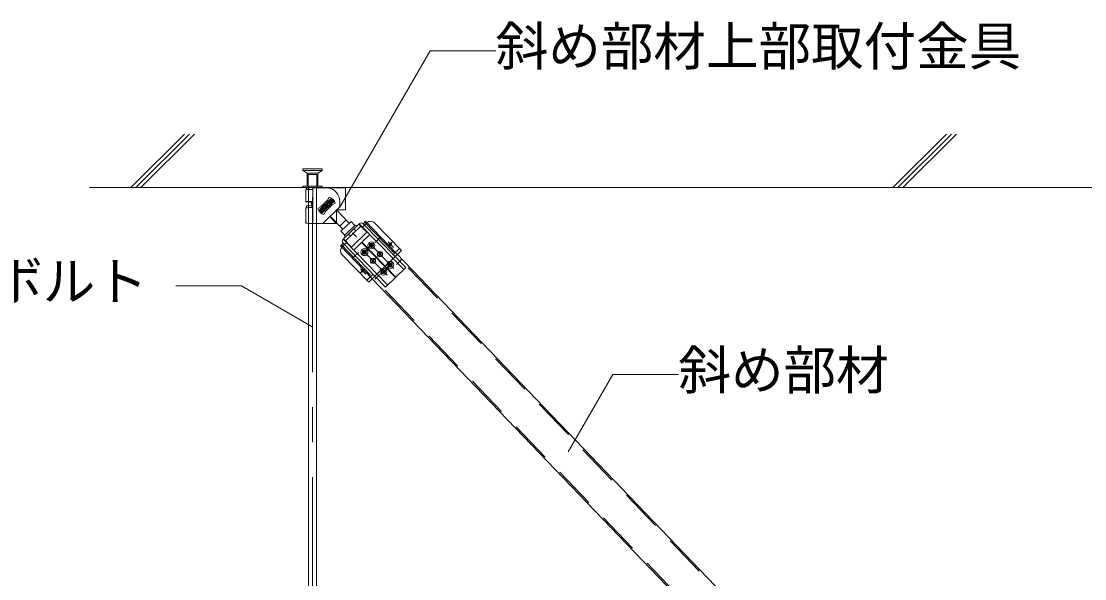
# Model space of a CAD drawing. Units: millimetres on the paper, enlarged 60 times, with parts at other scales. Extents: x -11700 to 11700, y -8403 to 7628.
# Drawn here: x -6970 to -5149, y -729 to 226 of the extents above; entities that cross this region are included whole.
import ezdxf
from ezdxf.enums import TextEntityAlignment as Align

# ---------------------------------------------------------------- set-up
doc = ezdxf.new("R2010")
doc.units = ezdxf.units.MM
doc.header["$LTSCALE"] = 60
for name, pattern in [('CHAIN1', [8, 5, -1, 1, -1]), ('DASHED1', [1.8, 1.2, -0.6]), ('DOUBLE_CHAIN1', [8.8, 5, -1, 0.6, -0.6, 0.6, -1])]:
    doc.linetypes.add(name, pattern=pattern)
for name, color, linetype, lineweight in [('2-0_中心線', 4, 'CHAIN1', 9), ('2-1_吊り材', 7, 'DASHED1', 18), ('2-4_ブレース・補強材', 4, 'DASHED1', 9), ('2-5_寸法', 3, 'Continuous', 18), ('2-6_文字', 3, 'Continuous', 18), ('2-9_躯体他', 4, 'DASHED1', 9)]:
    doc.layers.add(name, color=color, linetype=linetype, lineweight=lineweight)
doc.styles.add('ＭＳ ゴシック', font='')
doc.styles.get('ＭＳ ゴシック').set_extended_font_data('MS Gothic')

msp = doc.modelspace()

# ---------------------------------------------------------------- linework, layer by layer
at = {"layer": '2-0_中心線'}
msp.add_line((-6471.01, -1335.15), (-6471.01, -58.82), dxfattribs=at)
at = {"layer": '2-1_吊り材', "linetype": 'Continuous'}
for p, q in [((-6477.76, -1335.15), (-6477.76, -58.82)), ((-6464.26, -1335.15), (-6464.26, -58.82))]:
    msp.add_line(p, q, dxfattribs=at)
at = {"layer": '2-4_ブレース・補強材', "color": 3, "lineweight": 18}
for p, q in [((-6381.76, -118.2), (-5151.69, -1400.9)), ((-6421.34, -156.67), (-5191.53, -1439.11))]:
    msp.add_line(p, q, dxfattribs=at)
at = {"layer": '2-5_寸法'}
for p, q in [((-6380.02, -116.54), (-5149.96, -1399.24)), ((-6423.07, -158.33), (-5193.26, -1440.77))]:
    msp.add_line(p, q, dxfattribs=at)
at = {"layer": '2-6_文字', "color": 7}
for p, q in [((-6424.43, -92.04), (-6269.79, 175.8)), ((-6269.79, 175.8), (-6157.29, 175.8)), ((-6592.71, -227.02), (-6705.21, -227.02)), ((-6592.71, -227.02), (-6470.33, -297.68))]:
    msp.add_line(p, q, dxfattribs=at)
at = {"layer": '2-6_文字'}
for p, q in [((-6482.56, -62.29), (-6482.56, -82.99)), ((-6481.06, -59.29), (-6481.06, -62.03)), ((-6475.73, -58.82), (-6478.72, -58.82)), ((-6477.76, -62.6), (-6477.75, -62.6)), ((-6470.26, -58.82), (-6475.73, -58.82)), ((-6470.26, -58.82), (-6464.26, -58.82)), ((-6470.26, -59.29), (-6447.01, -59.29)), ((-6470.26, -117.36), (-6470.26, -61.75)), ((-6447.01, -59.29), (-6414.76, -59.29)), ((-6414.76, -96.71), (-6414.76, -59.29)), ((-6481.06, -90.19), (-6481.06, -93.25)), ((-6472.51, -82.47), (-6472.44, -92.98)), ((-6460.27, -98.09), (-6438.4, -77.11)), ((-6458.15, -98.13), (-6438.45, -79.24)), ((-6445.2, -80.17), (-6456.87, -91.84)), ((-6456.25, -91.04), (-6448.54, -99.46)), ((-6433.73, -81.99), (-6455.6, -102.96)), ((-6435.85, -81.94), (-6455.55, -100.84)), ((-6447, -90.04), (-6449.71, -92.63)), ((-6447, -90.04), (-6449.6, -87.33)), ((-6437.13, -88.24), (-6448.8, -99.9)), ((-6447, -90.04), (-6444.29, -87.44)), ((-6447, -90.04), (-6444.4, -92.74)), ((-6445.62, -80.78), (-6437.58, -88.87)), ((-6445.2, -80.17), (-6442.23, -75.03)), ((-6441.59, -84.85), (-6437.91, -81.32)), ((-6438.45, -79.24), (-6438.4, -77.11)), ((-6438.45, -79.24), (-6435.85, -81.94)), ((-6438.4, -77.11), (-6433.73, -81.99)), ((-6437.13, -88.24), (-6431.99, -85.27)), ((-6435.85, -81.94), (-6433.73, -81.99)), ((-6424.48, -91.47), (-6424.48, -81.79)), ((-6414.76, -82.54), (-6415.21, -82.54)), ((-6414.76, -96.71), (-6414.76, -84.04)), ((-6482.56, -93.5), (-6482.56, -119.68)), ((-6456.87, -91.84), (-6462.01, -94.81)), ((-6455.6, -102.96), (-6460.27, -98.09)), ((-6458.15, -98.13), (-6460.27, -98.09)), ((-6455.55, -100.84), (-6458.15, -98.13)), ((-6452.41, -95.23), (-6456.09, -98.76)), ((-6455.55, -100.84), (-6455.6, -102.96)), ((-6424.5, -91.5), (-6453.16, -120.15)), ((-6448.8, -99.9), (-6451.77, -105.05)), ((-6430.54, -120.15), (-6441.28, -108.28)), ((-6440.55, -107.6), (-6419, -130.07)), ((-6429.99, -96.94), (-6408.18, -119.68)), ((-6414.76, -96.71), (-6429.75, -96.71)), ((-6429.75, -96.71), (-6429.75, -120.15)), ((-6426.85, -96.71), (-6428.36, -95.36)), ((-6470.26, -120.15), (-6470.26, -117.36)), ((-6470.26, -120.15), (-6429.75, -120.15)), ((-6424.2, -124.65), (-6413.37, -114.27)), ((-6391.13, -120.63), (-6418.58, -147.28)), ((-6415.56, -140.15), (-6398.32, -123.45)), ((-6391.67, -121.15), (-6377.88, -135.36)), ((-6387.79, -124.08), (-6388.33, -124.6)), ((-6387.79, -124.08), (-6333.14, -180.36)), ((-6380.02, -116.54), (-6384.35, -120.73)), ((-6384.35, -120.73), (-6329.7, -177.02)), ((-6377.58, -118.98), (-6381.94, -123.21)), ((-6364.86, -119.16), (-6318.88, -166.52)), ((-6415.61, -140.11), (-6422.25, -133.18)), ((-6377.88, -135.36), (-6404.25, -160.96)), ((-6402.59, -136.35), (-6395.94, -143.28)), ((-6373.06, -139.25), (-6386.51, -152.31)), ((-6418.68, -154.06), (-6423.07, -158.33)), ((-6420.63, -160.77), (-6416.27, -156.54)), ((-6418.68, -154.06), (-6364.03, -210.35)), ((-6418.04, -146.75), (-6404.25, -160.96)), ((-6416.8, -156), (-6416.27, -156.54)), ((-6415.23, -150.72), (-6414.69, -150.2)), ((-6415.23, -150.72), (-6360.58, -207.01)), ((-6413.35, -152.66), (-6412.83, -153.2)), ((-6400.5, -165.89), (-6387.05, -152.83)), ((-6347.13, -193.94), (-6387.05, -152.83)), ((-6346.59, -193.42), (-6386.51, -152.31)), ((-6373.64, -157), (-6373.66, -158.5)), ((-6373.66, -158.5), (-6371.71, -158.53)), ((-6373.64, -157), (-6371.69, -157.03)), ((-6370.98, -159.29), (-6371.01, -161.24)), ((-6371.01, -161.24), (-6369.51, -161.27)), ((-6370.9, -154.34), (-6370.93, -156.29)), ((-6370.9, -154.34), (-6369.4, -154.37)), ((-6369.48, -159.32), (-6369.51, -161.27)), ((-6369.4, -154.37), (-6369.43, -156.32)), ((-6368.72, -158.58), (-6366.77, -158.61)), ((-6368.69, -157.08), (-6366.74, -157.11)), ((-6366.74, -157.11), (-6366.77, -158.61)), ((-6420.82, -173.5), (-6374.84, -220.85)), ((-6385.48, -168.49), (-6385.5, -169.99)), ((-6385.5, -169.99), (-6383.55, -170.02)), ((-6385.48, -168.49), (-6383.53, -168.52)), ((-6382.82, -170.79), (-6382.85, -172.74)), ((-6382.85, -172.74), (-6381.35, -172.76)), ((-6382.73, -165.84), (-6382.77, -167.79)), ((-6382.73, -165.84), (-6381.24, -165.86)), ((-6381.32, -170.81), (-6381.35, -172.76)), ((-6381.24, -165.86), (-6381.27, -167.81)), ((-6380.55, -170.07), (-6378.6, -170.1)), ((-6380.53, -168.57), (-6378.58, -168.6)), ((-6378.58, -168.6), (-6378.6, -170.1)), ((-6367.41, -184.37), (-6370.5, -181.74)), ((-6367.41, -184.37), (-6366.62, -180.39)), ((-6355.57, -172.87), (-6358.66, -170.24)), ((-6355.57, -172.87), (-6358.48, -175.69)), ((-6358.48, -175.69), (-6354.13, -174.36)), ((-6357.67, -171.08), (-6355.29, -171.43)), ((-6355.57, -172.87), (-6354.79, -168.9)), ((-6355.57, -172.87), (-6352.75, -175.78)), ((-6329.7, -177.02), (-6318.88, -166.52)), ((-6329.7, -177.02), (-6311.41, -195.85)), ((-6367.41, -184.37), (-6370.32, -187.19)), ((-6370.32, -187.19), (-6365.97, -185.85)), ((-6369.51, -182.57), (-6367.13, -182.92)), ((-6367.41, -184.37), (-6364.59, -187.27)), ((-6350.34, -199.2), (-6350.38, -201.15)), ((-6350.34, -199.2), (-6348.84, -199.22)), ((-6348.84, -199.22), (-6348.88, -201.17)), ((-6347.13, -193.94), (-6346.59, -193.42)), ((-6347.13, -193.94), (-6328.85, -212.78)), ((-6346.59, -193.42), (-6328.31, -212.26)), ((-6341.25, -190.36), (-6341.27, -191.86)), ((-6341.27, -191.86), (-6339.32, -191.89)), ((-6341.25, -190.36), (-6339.3, -190.39)), ((-6338.59, -192.65), (-6338.62, -194.6)), ((-6338.62, -194.6), (-6337.12, -194.63)), ((-6338.51, -187.71), (-6338.54, -189.65)), ((-6338.51, -187.71), (-6337.01, -187.73)), ((-6337.09, -192.68), (-6337.12, -194.63)), ((-6337.01, -187.73), (-6337.04, -189.68)), ((-6336.32, -191.94), (-6334.37, -191.97)), ((-6336.3, -190.44), (-6334.35, -190.47)), ((-6334.35, -190.47), (-6334.37, -191.97)), ((-6311.41, -195.85), (-6328.31, -212.26)), ((-6374.84, -220.85), (-6364.03, -210.35)), ((-6364.03, -210.35), (-6345.74, -229.18)), ((-6353.09, -201.85), (-6353.11, -203.35)), ((-6353.11, -203.35), (-6351.16, -203.39)), ((-6353.09, -201.85), (-6351.14, -201.89)), ((-6350.42, -204.15), (-6350.46, -206.1)), ((-6350.46, -206.1), (-6348.96, -206.12)), ((-6348.92, -204.17), (-6348.96, -206.12)), ((-6348.16, -203.43), (-6346.21, -203.47)), ((-6348.14, -201.94), (-6346.19, -201.97)), ((-6346.19, -201.97), (-6346.21, -203.47)), ((-6345.74, -229.18), (-6328.85, -212.78))]:
    msp.add_line(p, q, dxfattribs=at)
at = {"layer": '2-6_文字', "linetype": 'DASHED1'}
for p, q in [((-6477.76, -58.82), (-6477.76, -96.32)), ((-6477.76, -59.63), (-6477.76, -81.35)), ((-6464.26, -58.82), (-6464.26, -96.32)), ((-6477.76, -90.52), (-6477.74, -120.04)), ((-6445.11, -83.55), (-6440.44, -88.42)), ((-6444.18, -82.66), (-6439.51, -87.53)), ((-6454.49, -92.55), (-6449.82, -97.42)), ((-6453.56, -91.65), (-6448.89, -96.52)), ((-6426.25, -117.31), (-6426.25, -117.31)), ((-6414.69, -150.2), (-6388.33, -124.6)), ((-6387.79, -124.08), (-6391.13, -120.63)), ((-6381.94, -123.21), (-6385.39, -126.55)), ((-6409.43, -138.4), (-6406.08, -141.84)), ((-6400.28, -129.51), (-6396.94, -132.96)), ((-6415.23, -150.72), (-6418.58, -147.28)), ((-6416.27, -156.54), (-6412.83, -153.2)), ((-6333.04, -173.57), (-6322.23, -163.07)), ((-6346.59, -193.42), (-6329.7, -177.02)), ((-6333.14, -180.36), (-6314.86, -199.19)), ((-6364.03, -210.35), (-6347.13, -193.94)), ((-6350.48, -190.5), (-6349.94, -189.98)), ((-6378.19, -217.41), (-6367.37, -206.91)), ((-6360.58, -207.01), (-6342.3, -225.84))]:
    msp.add_line(p, q, dxfattribs=at)
at = {"layer": '2-6_文字', "linetype": 'CHAIN1'}
for p, q in [((-6363.98, -152.81), (-6355.41, -144.49)), ((-6374.81, -153.06), (-6331.6, -197.57)), ((-6374.48, -161.95), (-6366.23, -153.95)), ((-6341.42, -151.92), (-6332.29, -161.32)), ((-6341.19, -158.91), (-6334.64, -152.55)), ((-6400.84, -178.15), (-6392.43, -169.98)), ((-6386.65, -164.55), (-6343.44, -209.06)), ((-6386.11, -173.25), (-6377.49, -164.88)), ((-6371.48, -188.32), (-6362.87, -179.95)), ((-6359.85, -177.02), (-6351.6, -169.01)), ((-6388.77, -197.89), (-6379.65, -207.29)), ((-6388.68, -205.01), (-6381.76, -198.29)), ((-6353.72, -206.61), (-6345.1, -198.25)), ((-6333.84, -187.31), (-6342.66, -195.88)), ((-6327.41, -190.47), (-6318.84, -182.16)), ((-6364.27, -215.81), (-6355.86, -207.65))]:
    msp.add_line(p, q, dxfattribs=at)
at = {"layer": '2-6_文字'}
for points in [[(-6470.26, -61.75), (-6472.39, -61.76), (-6474.46, -61.79), (-6476.41, -61.83), (-6478.16, -61.88), (-6479.68, -61.94), (-6480.91, -62.02), (-6481.81, -62.11), (-6482.37, -62.2), (-6482.56, -62.29)], [(-6477.76, -59.63), (-6476.98, -59.18), (-6476.41, -58.85)], [(-6470.26, -61.75), (-6470.26, -59.29), (-6470.26, -58.82)], [(-6472.54, -82.47), (-6474.6, -82.49), (-6476.53, -82.53), (-6478.27, -82.59), (-6479.77, -82.65), (-6480.98, -82.73), (-6481.86, -82.82), (-6482.39, -82.91), (-6482.56, -83), (-6482.34, -83.09), (-6481.76, -83.18), (-6480.83, -83.27), (-6479.58, -83.34), (-6478.05, -83.41), (-6476.28, -83.46), (-6474.33, -83.5), (-6472.53, -83.52)], [(-6477.76, -90.52), (-6476.98, -90.07), (-6476.41, -89.74)], [(-6472.53, -82.68), (-6473.74, -82.7), (-6474.84, -82.74), (-6475.8, -82.77), (-6476.59, -82.82), (-6477.19, -82.87), (-6477.58, -82.92), (-6477.75, -82.98), (-6477.69, -83.04), (-6477.4, -83.09), (-6476.9, -83.15), (-6476.19, -83.19), (-6475.31, -83.24), (-6474.27, -83.27), (-6473.1, -83.3), (-6472.53, -83.31)], [(-6415.21, -82.54), (-6415.21, -84.04), (-6414.76, -84.04)], [(-6472.46, -92.98), (-6474.53, -93), (-6476.46, -93.04), (-6478.21, -93.1), (-6479.72, -93.16), (-6480.94, -93.24), (-6481.84, -93.32), (-6482.38, -93.41), (-6482.56, -93.5)], [(-6415.61, -140.11), (-6398.29, -123.5), (-6404.93, -116.57), (-6422.25, -133.18)]]:
    msp.add_lwpolyline(points, dxfattribs=at)
at = {"layer": '2-6_文字', "linetype": 'DOUBLE_CHAIN1'}
msp.add_lwpolyline([(-6470.25, -120.15), (-6472.39, -120.15), (-6474.46, -120.12), (-6476.4, -120.08), (-6478.16, -120.03), (-6479.67, -119.96), (-6480.9, -119.88), (-6481.81, -119.8), (-6482.55, -119.68)], dxfattribs=at)
at = {"layer": '2-6_文字', "color": 7}
msp.add_lwpolyline([(-6033.35, -511.77), (-5956.85, -379.27), (-5844.35, -379.27)], dxfattribs=at)
at = {"layer": '2-6_文字'}
for centre, radius in [((-6382.04, -169.3), 6), ((-6370.2, -157.8), 6), ((-6370.2, -157.8), 3.38), ((-6337.82, -155.63), 2.25), ((-6382.04, -169.3), 3.38), ((-6367.41, -184.36), 4.5), ((-6367.41, -184.37), 4.5), ((-6367.41, -184.37), 4.05), ((-6355.57, -172.87), 4.5), ((-6355.57, -172.87), 4.5), ((-6355.57, -172.87), 4.05), ((-6385.17, -201.6), 2.25), ((-6349.65, -202.66), 6), ((-6349.65, -202.66), 3.38), ((-6337.81, -191.17), 6), ((-6337.81, -191.17), 3.38)]:
    msp.add_circle(centre, radius, dxfattribs=at)
for centre, radius, start, end in [((-6472.99, -120.08), 61.33, 92.5588, 97.55402), ((-6446.98, -81.79), 22.5, 10.54723, 89.99998), ((-6474.29, -135.99), 46.3, 87.75647, 98.39833), ((-6447, -90.04), 15.75, 17.62668, 72.37388), ((-6446.98, -81.79), 22.5, 0, 10.54723), ((-6447, -90.04), 15.75, 197.62581, 252.37382), ((-6397.28, -124.53), 1.5, 314.07015, 134.07015), ((-6387.79, -124.08), 4.8, 44.15432, 134.15432), ((-6371.31, -125.43), 9, 44.15432, 134.15432), ((-6414.52, -141.22), 1.5, 134.07015, 314.07015), ((-6414.36, -167.23), 9, 134.15432, 224.15432), ((-6415.23, -150.72), 4.8, 134.15432, 224.15432), ((-6371.73, -159.28), 0.75, 359.07015, 89.07013), ((-6371.68, -156.28), 0.75, 269.07013, 359.07015), ((-6368.73, -159.33), 0.75, 89.07015, 179.07015), ((-6368.68, -156.33), 0.75, 179.07015, 269.07015), ((-6383.57, -170.77), 0.75, 359.07015, 89.07013), ((-6383.52, -167.77), 0.75, 269.07013, 359.07015), ((-6380.57, -170.82), 0.75, 89.07015, 179.07015), ((-6380.52, -167.82), 0.75, 179.07015, 269.07015), ((-6339.34, -192.64), 0.75, 359.07015, 89.07013), ((-6339.29, -189.64), 0.75, 269.07013, 359.07015), ((-6336.34, -192.69), 0.75, 89.07015, 179.07015), ((-6336.29, -189.69), 0.75, 179.07015, 269.07015), ((-6351.17, -204.14), 0.75, 359.07015, 89.07013), ((-6351.12, -201.14), 0.75, 269.07013, 359.07015), ((-6348.17, -204.18), 0.75, 89.07015, 179.07015), ((-6348.13, -201.19), 0.75, 179.07015, 269.07015)]:
    msp.add_arc(centre, radius, start, end, dxfattribs=at)
at = {"layer": '2-9_躯体他', "linetype": 'Continuous'}
for p, q in [((-6690.45, 32.96), (-6782.24, -58.83)), ((-6681.87, 33.06), (-6773.76, -58.83)), ((-6673.38, 33.06), (-6765.27, -58.83)), ((-5385.48, 32.96), (-5477.27, -58.83)), ((-5376.89, 33.06), (-5468.78, -58.83)), ((-5368.41, 33.06), (-5460.3, -58.83)), ((-6852.76, -58.82), (-3389.26, -58.82))]:
    msp.add_line(p, q, dxfattribs=at)
at = {"layer": '2-9_躯体他'}
for p, q in [((-6454.51, -26.57), (-6487.51, -26.57)), ((-6487.51, -26.57), (-6487.51, -29.57)), ((-6454.51, -29.57), (-6487.51, -29.57)), ((-6487.51, -29.57), (-6480.01, -34.07)), ((-6462.01, -34.07), (-6480.01, -34.07)), ((-6480.01, -34.07), (-6480.01, -56.57)), ((-6478.51, -36.32), (-6477.76, -36.32)), ((-6478.51, -36.32), (-6478.51, -58.82)), ((-6463.51, -36.32), (-6477.76, -36.32)), ((-6463.51, -36.32), (-6463.51, -58.82)), ((-6454.51, -29.57), (-6462.01, -34.07)), ((-6462.01, -34.07), (-6462.01, -56.57)), ((-6454.51, -26.57), (-6454.51, -29.57)), ((-6454.51, -56.57), (-6487.51, -56.57)), ((-6487.51, -56.57), (-6487.51, -58.82)), ((-6454.51, -56.57), (-6454.51, -58.82))]:
    msp.add_line(p, q, dxfattribs=at)

# ---------------------------------------------------------------- texts
at = {"layer": '2-6_文字', "color": 7, "style": 'ＭＳ ゴシック'}
for s, p in [('斜め部材上部取付金具', (-6157.29, 130.8)), ('3/8”吊りボルト', (-7380.21, -272.02)), ('斜め部材', (-5844.35, -424.27))]:
    msp.add_text(s, height=65.98, dxfattribs=at).set_placement(p, align=Align.BOTTOM_LEFT)

doc.saveas('drawing.dxf')
